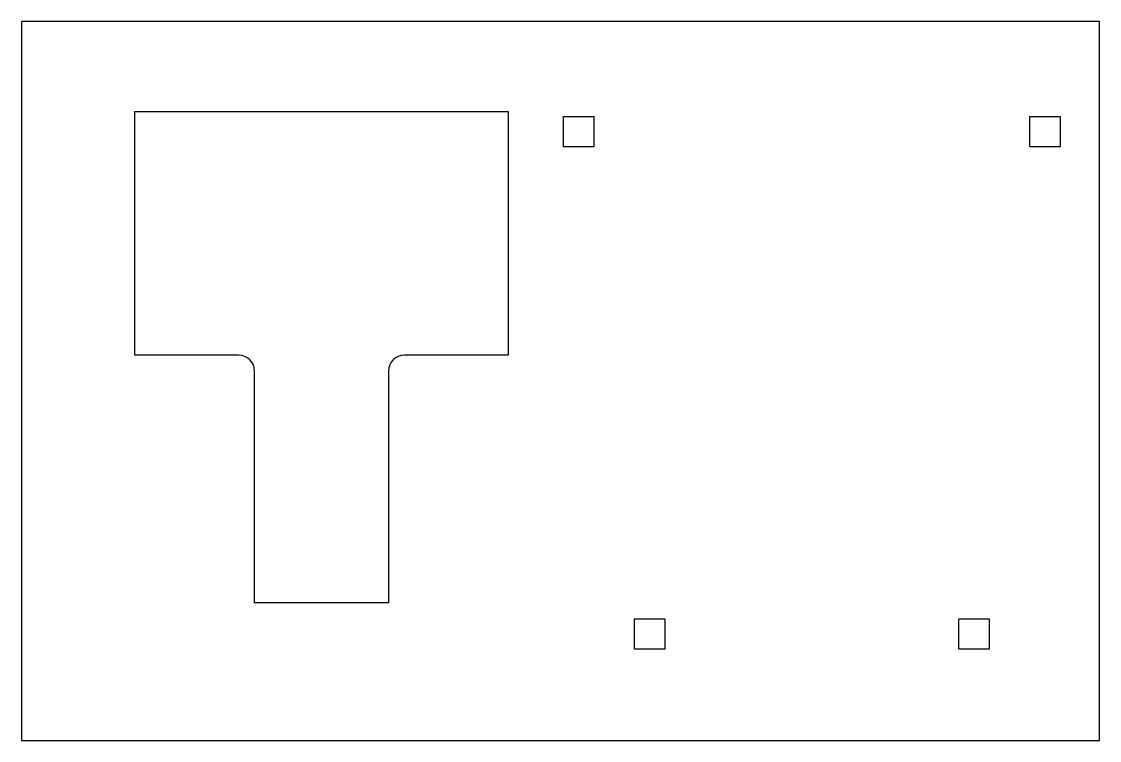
# Model space of a CAD drawing. Extents: x -68 to 68, y -45 to 45.
import ezdxf

# ---------------------------------------------------------------- set-up
doc = ezdxf.new("R2010")
doc.units = 0
doc.header["$MEASUREMENT"] = 0
doc.layers.get('0').update_dxf_attribs({"linetype": 'CONTINUOUS'})

# ---------------------------------------------------------------- blocks, each defined once
blk = doc.blocks.new('PART__FEATURE')
at = {"color": 0}
for p, q in [((-67.5, 45), (-67.5, -45)), ((67.5, 45), (-67.5, 45)), ((67.5, -45), (67.5, 45)), ((-53.31, 3.235), (-53.31, 33.735)), ((-53.31, 33.735), (-6.54, 33.735)), ((-6.54, 33.735), (-6.54, 3.235)), ((0.37, 33.105), (4.17, 33.105)), ((0.37, 29.305), (0.37, 33.105)), ((4.17, 33.105), (4.17, 29.305)), ((58.79, 33.105), (62.59, 33.105)), ((58.79, 29.305), (58.79, 33.105)), ((62.59, 33.105), (62.59, 29.305)), ((4.17, 29.305), (0.37, 29.305)), ((62.59, 29.305), (58.79, 29.305)), ((-40.31, 3.235), (-53.31, 3.235)), ((-6.54, 3.235), (-19.54, 3.235)), ((-38.31, -27.765), (-38.31, 1.235)), ((-21.54, 1.235), (-21.54, -27.765)), ((-21.54, -27.765), (-38.31, -27.765)), ((9.26, -29.76), (13.06, -29.76)), ((9.26, -33.56), (9.26, -29.76)), ((13.06, -29.76), (13.06, -33.56)), ((49.9, -29.76), (53.7, -29.76)), ((49.9, -33.56), (49.9, -29.76)), ((53.7, -29.76), (53.7, -33.56)), ((13.06, -33.56), (9.26, -33.56)), ((53.7, -33.56), (49.9, -33.56)), ((-67.5, -45), (67.5, -45))]:
    blk.add_line(p, q, dxfattribs=at)
for centre, start, end in [((-40.31, 1.235), 0, 90), ((-19.54, 1.235), 90, 180)]:
    blk.add_arc(centre, 2, start, end, dxfattribs=at)

msp = doc.modelspace()

# ---------------------------------------------------------------- block references
at = {"color": 1, "lineweight": 0}
msp.add_blockref('PART__FEATURE', (0, 0), dxfattribs=at)

doc.saveas('drawing.dxf')
